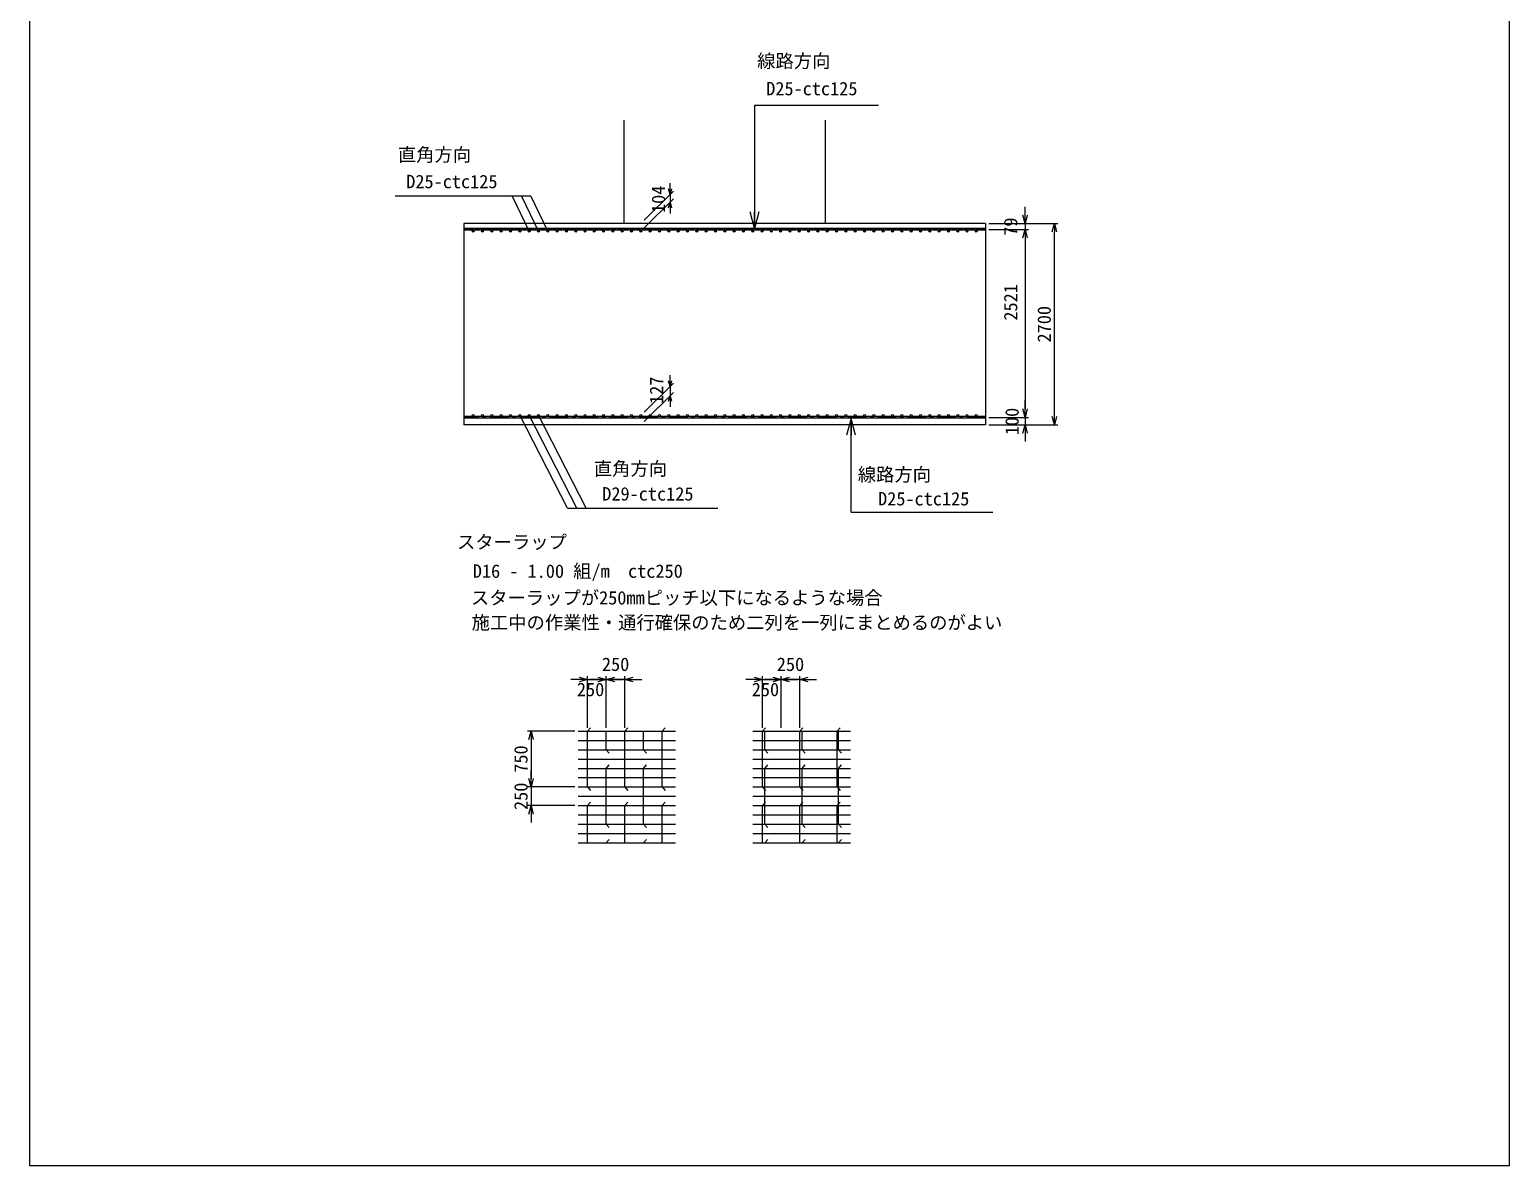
# Model space of a CAD drawing. Extents: x 851164 to 871017, y 575591 to 606015.
# Drawn here: x 851164 to 871017, y 575591 to 590830 of the extents above; entities that cross this region are included whole.
import ezdxf

# ---------------------------------------------------------------- set-up
doc = ezdxf.new("R2010")
doc.units = 0
doc.header["$LTSCALE"] = 400
doc.header["$MEASUREMENT"] = 0
doc.header["$PDMODE"] = 3
doc.header["$PDSIZE"] = -5
doc.linetypes.add('CENTER', pattern=[2, 1.25, -0.25, 0.25, -0.25])
doc.layers.get('DEFPOINTS').update_dxf_attribs({"color": 53})
for name, color, linetype in [('DIM', 6, 'Continuous'), ('主筋', 7, 'Continuous'), ('寸法', 4, 'Continuous'), ('帯筋', 2, 'Continuous'), ('構造線', 3, 'Continuous'), ('鉄筋', 2, 'Continuous')]:
    doc.layers.add(name, color=color, linetype=linetype)
doc.layers.add('文字', color=7, linetype='Continuous', lineweight=9)
doc.layers.add('構造物_中心線', color=4, linetype='CENTER', lineweight=9)
doc.styles.add('明朝', font='')
doc.styles.get('明朝').set_extended_font_data('MS Mincho')
doc.dimstyles.new('201', dxfattribs={"dimscale": 1.5, "dimtxt": 80, "dimasz": 50, "dimexe": 30, "dimexo": 30, "dimgap": 30, "dimtad": 1, "dimdec": 0, "dimdsep": 46, "dimtxsty": '明朝', "dimblk": 'OPEN30', "dimcen": 2.5, "dimclrd": 4, "dimclre": 4, "dimclrt": 6, "dimadec": 0, "dimazin": 0, "dimtfac": 1, "dimtdec": 0, "dimtmove": 2, "dimatfit": 3, "dimldrblk": 'OPEN30', "dimfxl": 1, "dimfrac": 2, "dimarcsym": 0})

# ---------------------------------------------------------------- blocks, each defined once
blk = doc.blocks.new('_Open30')
at = {"color": 0, "linetype": 'ByBlock', "lineweight": -2}
for p, q in [((-1, 0.268), (0, 0)), ((0, 0), (-1, -0.268)), ((0, 0), (-1, 0))]:
    blk.add_line(p, q, dxfattribs=at)
blk = doc.blocks.new('*D2733')
at = {"layer": 'DEFPOINTS', "color": 0}
for p in [(863990, 585627), (863990, 585527), (864519, 585527)]:
    blk.add_point(p, dxfattribs=at)
at = {"layer": '寸法', "color": 1, "lineweight": -2}
for p, q in [((864519, 585740), (864519, 585852)), ((864035, 585627), (864564, 585627)), ((864035, 585527), (864564, 585527)), ((864519, 585627), (864519, 585527)), ((864519, 585415), (864519, 585302))]:
    blk.add_line(p, q, dxfattribs=at)
at = {"layer": '寸法', "color": 1, "lineweight": -2, "xscale": 112.5, "yscale": 112.5, "zscale": 112.5}
for p, rotation in [((864519, 585627), 270), ((864519, 585527), 90)]:
    blk.add_blockref('_Open30', p, dxfattribs=dict(at, rotation=rotation))
at = {"layer": '寸法', "color": 7, "insert": (864345, 585572), "char_height": 180, "attachment_point": 5, "rotation": 90, "style": '明朝'}
blk.add_mtext('100', dxfattribs=at)
blk = doc.blocks.new('*D2734')
at = {"layer": 'DEFPOINTS', "color": 0}
for p in [(863990, 588227), (864912, 588227), (863990, 585527)]:
    blk.add_point(p, dxfattribs=at)
at = {"layer": '寸法', "color": 1, "lineweight": -2}
for p, q in [((864035, 588227), (864957, 588227)), ((864912, 585640), (864912, 588115)), ((864035, 585527), (864957, 585527))]:
    blk.add_line(p, q, dxfattribs=at)
at = {"layer": '寸法', "color": 1, "lineweight": -2, "xscale": 112.5, "yscale": 112.5, "zscale": 112.5}
for p, rotation in [((864912, 588227), 90), ((864912, 585527), 270)]:
    blk.add_blockref('_Open30', p, dxfattribs=dict(at, rotation=rotation))
at = {"layer": '寸法', "color": 7, "insert": (864777, 586877), "char_height": 180, "attachment_point": 5, "rotation": 90, "style": '明朝'}
blk.add_mtext('2700', dxfattribs=at)
blk = doc.blocks.new('*D2735')
at = {"layer": 'DEFPOINTS', "color": 0}
for p in [(859756, 585918), (859365, 585652), (859365, 585527)]:
    blk.add_point(p, dxfattribs=at)
at = {"layer": '寸法', "color": 1, "lineweight": -2}
for p, q in [((859410, 585697), (859801, 586088)), ((859756, 586118), (859756, 586193)), ((859410, 585572), (859801, 585963)), ((859756, 586043), (859756, 585918)), ((859756, 585843), (859756, 585768))]:
    blk.add_line(p, q, dxfattribs=at)
at = {"layer": '寸法', "color": 1, "lineweight": -2, "xscale": 75, "yscale": 75, "zscale": 75}
for p, rotation in [((859756, 586043), 270), ((859756, 585918), 90)]:
    blk.add_blockref('_Open30', p, dxfattribs=dict(at, rotation=rotation))
at = {"layer": '寸法', "color": 7, "insert": (859574, 585991), "char_height": 180, "attachment_point": 5, "rotation": 90, "style": '明朝'}
blk.add_mtext('{127}', dxfattribs=at)
blk = doc.blocks.new('*D2736')
at = {"layer": 'DEFPOINTS', "color": 0}
for p in [(863990, 588227), (863990, 588148), (864519, 588148)]:
    blk.add_point(p, dxfattribs=at)
at = {"layer": '寸法', "color": 1, "lineweight": -2}
for p, q in [((864519, 588340), (864519, 588452)), ((864035, 588227), (864564, 588227)), ((864035, 588148), (864564, 588148)), ((864519, 588227), (864519, 588148)), ((864519, 588036), (864519, 587923))]:
    blk.add_line(p, q, dxfattribs=at)
at = {"layer": '寸法', "color": 1, "lineweight": -2, "xscale": 112.5, "yscale": 112.5, "zscale": 112.5}
for p, rotation in [((864519, 588227), 270), ((864519, 588148), 90)]:
    blk.add_blockref('_Open30', p, dxfattribs=dict(at, rotation=rotation))
at = {"layer": '寸法', "color": 7, "insert": (864327, 588186), "char_height": 180, "attachment_point": 5, "rotation": 90, "style": '明朝'}
blk.add_mtext('79', dxfattribs=at)
blk = doc.blocks.new('*D2737')
at = {"layer": 'DEFPOINTS', "color": 0}
for p in [(858901, 582111), (858651, 581418), (858901, 581418)]:
    blk.add_point(p, dxfattribs=at)
at = {"layer": '寸法', "color": 1, "lineweight": -2}
for p, q in [((858538, 582111), (858426, 582111)), ((858651, 581463), (858651, 582156)), ((858651, 582111), (858901, 582111)), ((858901, 581463), (858901, 582156)), ((859013, 582111), (859126, 582111))]:
    blk.add_line(p, q, dxfattribs=at)
at = {"layer": '寸法', "color": 1, "lineweight": -2, "xscale": 112.5, "yscale": 112.5, "zscale": 112.5}
blk.add_blockref('_Open30', (858651, 582111), dxfattribs=at)
at = {"layer": '寸法', "color": 1, "lineweight": -2, "xscale": 112.5, "yscale": 112.5, "zscale": 112.5, "rotation": 180}
blk.add_blockref('_Open30', (858901, 582111), dxfattribs=at)
at = {"layer": '寸法', "color": 7, "insert": (858690, 581975), "char_height": 180, "attachment_point": 5, "style": '明朝'}
blk.add_mtext('250', dxfattribs=at)
blk = doc.blocks.new('*D2738')
at = {"layer": 'DEFPOINTS', "color": 0}
for p in [(858522, 580668), (857891, 580418), (858522, 580418)]:
    blk.add_point(p, dxfattribs=at)
at = {"layer": '寸法', "color": 1, "lineweight": -2}
for p, q in [((857891, 580781), (857891, 580893)), ((858477, 580668), (857846, 580668)), ((857891, 580668), (857891, 580418)), ((858477, 580418), (857846, 580418)), ((857891, 580306), (857891, 580193))]:
    blk.add_line(p, q, dxfattribs=at)
at = {"layer": '寸法', "color": 1, "lineweight": -2, "xscale": 112.5, "yscale": 112.5, "zscale": 112.5}
for p, rotation in [((857891, 580668), 270), ((857891, 580418), 90)]:
    blk.add_blockref('_Open30', p, dxfattribs=dict(at, rotation=rotation))
at = {"layer": '寸法', "color": 7, "insert": (857757, 580543), "char_height": 180, "attachment_point": 5, "rotation": 90, "style": '明朝'}
blk.add_mtext('250', dxfattribs=at)
blk = doc.blocks.new('*D2739')
at = {"layer": 'DEFPOINTS', "color": 0}
for p in [(858522, 581418), (857891, 580668), (858522, 580668)]:
    blk.add_point(p, dxfattribs=at)
at = {"layer": '寸法', "color": 1, "lineweight": -2}
for p, q in [((858477, 581418), (857846, 581418)), ((857891, 581306), (857891, 580781)), ((858477, 580668), (857846, 580668))]:
    blk.add_line(p, q, dxfattribs=at)
at = {"layer": '寸法', "color": 1, "lineweight": -2, "xscale": 112.5, "yscale": 112.5, "zscale": 112.5}
for p, rotation in [((857891, 581418), 90), ((857891, 580668), 270)]:
    blk.add_blockref('_Open30', p, dxfattribs=dict(at, rotation=rotation))
at = {"layer": '寸法', "color": 7, "insert": (857756, 581043), "char_height": 180, "attachment_point": 5, "rotation": 90, "style": '明朝'}
blk.add_mtext('750', dxfattribs=at)
blk = doc.blocks.new('*D2740')
at = {"layer": 'DEFPOINTS', "color": 0}
for p in [(858901, 582111), (858901, 581418), (859151, 581418)]:
    blk.add_point(p, dxfattribs=at)
at = {"layer": '寸法', "color": 1, "lineweight": -2}
for p, q in [((858788, 582111), (858676, 582111)), ((858901, 581463), (858901, 582156)), ((859151, 582111), (858901, 582111)), ((859151, 581463), (859151, 582156)), ((859263, 582111), (859376, 582111))]:
    blk.add_line(p, q, dxfattribs=at)
at = {"layer": '寸法', "color": 1, "lineweight": -2, "xscale": 112.5, "yscale": 112.5, "zscale": 112.5}
blk.add_blockref('_Open30', (858901, 582111), dxfattribs=at)
at = {"layer": '寸法', "color": 1, "lineweight": -2, "xscale": 112.5, "yscale": 112.5, "zscale": 112.5, "rotation": 180}
blk.add_blockref('_Open30', (859151, 582111), dxfattribs=at)
at = {"layer": '寸法', "color": 7, "insert": (859026, 582313), "char_height": 180, "attachment_point": 5, "style": '明朝'}
blk.add_mtext('250', dxfattribs=at)
blk = doc.blocks.new('*D2741')
at = {"layer": 'DEFPOINTS', "color": 0}
for p in [(859756, 588514), (859365, 588227), (859365, 588123)]:
    blk.add_point(p, dxfattribs=at)
at = {"layer": '寸法', "color": 1, "lineweight": -2}
for p, q in [((859410, 588272), (859801, 588663)), ((859756, 588693), (859756, 588768)), ((859410, 588168), (859801, 588559)), ((859756, 588618), (859756, 588514)), ((859756, 588439), (859756, 588364))]:
    blk.add_line(p, q, dxfattribs=at)
at = {"layer": '寸法', "color": 1, "lineweight": -2, "xscale": 75, "yscale": 75, "zscale": 75}
for p, rotation in [((859756, 588618), 270), ((859756, 588514), 90)]:
    blk.add_blockref('_Open30', p, dxfattribs=dict(at, rotation=rotation))
at = {"layer": '寸法', "color": 7, "insert": (859601, 588553), "char_height": 180, "attachment_point": 5, "rotation": 90, "style": '明朝'}
blk.add_mtext('104', dxfattribs=at)
blk = doc.blocks.new('*D2742')
at = {"layer": 'DEFPOINTS', "color": 0}
for p in [(861247, 582111), (860997, 581418), (861247, 581418)]:
    blk.add_point(p, dxfattribs=at)
at = {"layer": '寸法', "color": 1, "lineweight": -2}
for p, q in [((860885, 582111), (860772, 582111)), ((860997, 581463), (860997, 582156)), ((860997, 582111), (861247, 582111)), ((861247, 581463), (861247, 582156)), ((861360, 582111), (861472, 582111))]:
    blk.add_line(p, q, dxfattribs=at)
at = {"layer": '寸法', "color": 1, "lineweight": -2, "xscale": 112.5, "yscale": 112.5, "zscale": 112.5}
blk.add_blockref('_Open30', (860997, 582111), dxfattribs=at)
at = {"layer": '寸法', "color": 1, "lineweight": -2, "xscale": 112.5, "yscale": 112.5, "zscale": 112.5, "rotation": 180}
blk.add_blockref('_Open30', (861247, 582111), dxfattribs=at)
at = {"layer": '寸法', "color": 7, "insert": (861036, 581975), "char_height": 180, "attachment_point": 5, "style": '明朝'}
blk.add_mtext('250', dxfattribs=at)
blk = doc.blocks.new('*D2743')
at = {"layer": 'DEFPOINTS', "color": 0}
for p in [(861247, 582111), (861247, 581418), (861497, 581418)]:
    blk.add_point(p, dxfattribs=at)
at = {"layer": '寸法', "color": 1, "lineweight": -2}
for p, q in [((861135, 582111), (861022, 582111)), ((861247, 581463), (861247, 582156)), ((861497, 582111), (861247, 582111)), ((861497, 581463), (861497, 582156)), ((861610, 582111), (861722, 582111))]:
    blk.add_line(p, q, dxfattribs=at)
at = {"layer": '寸法', "color": 1, "lineweight": -2, "xscale": 112.5, "yscale": 112.5, "zscale": 112.5}
blk.add_blockref('_Open30', (861247, 582111), dxfattribs=at)
at = {"layer": '寸法', "color": 1, "lineweight": -2, "xscale": 112.5, "yscale": 112.5, "zscale": 112.5, "rotation": 180}
blk.add_blockref('_Open30', (861497, 582111), dxfattribs=at)
at = {"layer": '寸法', "color": 7, "insert": (861372, 582313), "char_height": 180, "attachment_point": 5, "style": '明朝'}
blk.add_mtext('250', dxfattribs=at)
blk = doc.blocks.new('*D2744')
at = {"layer": 'DEFPOINTS', "color": 0}
for p in [(863990, 588148), (864035, 585627), (864519, 585627)]:
    blk.add_point(p, dxfattribs=at)
at = {"layer": '寸法', "color": 1, "lineweight": -2}
for p, q in [((864035, 588148), (864564, 588148)), ((864519, 588036), (864519, 585740)), ((864080, 585627), (864564, 585627))]:
    blk.add_line(p, q, dxfattribs=at)
at = {"layer": '寸法', "color": 1, "lineweight": -2, "xscale": 112.5, "yscale": 112.5, "zscale": 112.5}
for p, rotation in [((864519, 588148), 90), ((864519, 585627), 270)]:
    blk.add_blockref('_Open30', p, dxfattribs=dict(at, rotation=rotation))
at = {"layer": '寸法', "color": 7, "insert": (864327, 587170), "char_height": 180, "attachment_point": 5, "rotation": 90, "style": '明朝'}
blk.add_mtext('2521', dxfattribs=at)

msp = doc.modelspace()

# ---------------------------------------------------------------- linework, layer by layer
at = {"layer": 'DIM'}
msp.add_lwpolyline([(851164, 606015), (851164, 575591), (871017, 575591), (871017, 606015)], close=True, dxfattribs=at)
at = {"layer": '主筋', "color": 2, "linetype": 'Continuous'}
for centre in [(857115.2, 588123), (857240.2, 588123), (857365.2, 588123), (857490.2, 588123), (857615.2, 588123), (857740.2, 588123), (857865.2, 588123), (857990.2, 588123), (858115.2, 588123), (858240.2, 588123), (858365.2, 588123), (858490.2, 588123), (858615.2, 588123), (858740.2, 588123), (858865.2, 588123), (858990.2, 588123), (859115.2, 588123), (859240.2, 588123), (859365.2, 588123), (859490.2, 588123), (859615.2, 588123), (859740.2, 588123), (859865.2, 588123), (859990.2, 588123), (860115.2, 588123), (860240.2, 588123), (860365.2, 588123), (860490.2, 588123), (860615.2, 588123), (860740.2, 588123), (860865.2, 588123), (860990.2, 588123), (861115.2, 588123), (861240.2, 588123), (861365.2, 588123), (861490.2, 588123), (861615.2, 588123), (861740.2, 588123), (861865.2, 588123), (861990.2, 588123), (862115.2, 588123), (862240.2, 588123), (862365.2, 588123), (862490.2, 588123), (862615.2, 588123), (862740.2, 588123), (862865.2, 588123), (862990.2, 588123), (863115.2, 588123), (863240.2, 588123), (863365.2, 588123), (863490.2, 588123), (863615.2, 588123), (863740.2, 588123), (863865.2, 588123), (857115.2, 585652), (857240.2, 585652), (857365.2, 585652), (857490.2, 585652), (857615.2, 585652), (857740.2, 585652), (857865.2, 585652), (857990.2, 585652), (858115.2, 585652), (858240.2, 585652), (858365.2, 585652), (858490.2, 585652), (858615.2, 585652), (858740.2, 585652), (858865.2, 585652), (858990.2, 585652), (859115.2, 585652), (859240.2, 585652), (859365.2, 585652), (859490.2, 585652), (859615.2, 585652), (859740.2, 585652), (859865.2, 585652), (859990.2, 585652), (860115.2, 585652), (860240.2, 585652), (860365.2, 585652), (860490.2, 585652), (860615.2, 585652), (860740.2, 585652), (860865.2, 585652), (860990.2, 585652), (861115.2, 585652), (861240.2, 585652), (861365.2, 585652), (861490.2, 585652), (861615.2, 585652), (861740.2, 585652), (861865.2, 585652), (861990.2, 585652), (862115.2, 585652), (862240.2, 585652), (862365.2, 585652), (862490.2, 585652), (862615.2, 585652), (862740.2, 585652), (862865.2, 585652), (862990.2, 585652), (863115.2, 585652), (863240.2, 585652), (863365.2, 585652), (863490.2, 585652), (863615.2, 585652), (863740.2, 585652), (863865.2, 585652)]:
    msp.add_circle(centre, 12.5, dxfattribs=at)
at = {"layer": '寸法', "color": 1, "linetype": 'Continuous'}
for p, q in [((860889.2, 589816.5), (860889.2, 588159)), ((860889.2, 589816.5), (862554.7, 589816.5)), ((862184.1, 584353.6), (862184.1, 585612.5)), ((862184.1, 584353.6), (864085.1, 584353.6))]:
    msp.add_line(p, q, dxfattribs=at)
at = {"layer": '寸法', "color": 1}
for p, q in [((857886.6, 588593.5), (856066.9, 588593.5)), ((857636.6, 588593.5), (857865.2, 588123)), ((857761.6, 588593.5), (857990.2, 588123)), ((857886.6, 588593.5), (858115.2, 588123)), ((858381.3, 584406.7), (857740.2, 585656)), ((858506.3, 584406.7), (857865.2, 585656)), ((858631.3, 584406.7), (857990.2, 585656)), ((858381.3, 584406.7), (860396.5, 584406.7))]:
    msp.add_line(p, q, dxfattribs=at)
at = {"layer": '寸法', "color": 7}
for p, q in [((858521.9, 581418.3), (859829.4, 581418.3)), ((860868.2, 581418.3), (862175.6, 581418.3)), ((858521.9, 581293.3), (859829.4, 581293.3)), ((858521.9, 581168.3), (859829.4, 581168.3)), ((860868.2, 581293.3), (862175.6, 581293.3)), ((860868.2, 581168.3), (862175.6, 581168.3)), ((858521.9, 581043.3), (859829.4, 581043.3)), ((858521.9, 580918.3), (859829.4, 580918.3)), ((860868.2, 581043.3), (862175.6, 581043.3)), ((860868.2, 580918.3), (862175.6, 580918.3)), ((858521.9, 580793.3), (859829.4, 580793.3)), ((860868.2, 580793.3), (862175.6, 580793.3)), ((858521.9, 580668.3), (859829.4, 580668.3)), ((858521.9, 580543.3), (859829.4, 580543.3)), ((860868.2, 580668.3), (862175.6, 580668.3)), ((860868.2, 580543.3), (862175.6, 580543.3)), ((858521.9, 580418.3), (859829.4, 580418.3)), ((860868.2, 580418.3), (862175.6, 580418.3)), ((858521.9, 580293.3), (859829.4, 580293.3)), ((858521.9, 580168.3), (859829.4, 580168.3)), ((860868.2, 580293.3), (862175.6, 580293.3)), ((860868.2, 580168.3), (862175.6, 580168.3)), ((858521.9, 580043.3), (859829.4, 580043.3)), ((858521.9, 579918.3), (859829.4, 579918.3)), ((860868.2, 580043.3), (862175.6, 580043.3)), ((860868.2, 579918.3), (862175.6, 579918.3))]:
    msp.add_line(p, q, dxfattribs=at)
at = {"layer": '帯筋', "color": 3}
msp.add_line((856990.2, 588227), (856990.2, 585527), dxfattribs=at)
at = {"layer": '帯筋', "linetype": 'Continuous'}
for p, q in [((863991.1, 588159), (856990.2, 588159)), ((863989.2, 588137), (856990.2, 588137)), ((863990.2, 585639.5), (856990.2, 585639.5)), ((863990.2, 585614.5), (856990.2, 585614.5))]:
    msp.add_line(p, q, dxfattribs=at)
at = {"layer": '構造物_中心線', "color": 1, "ltscale": 0.1}
msp.add_line((863990.2, 588148), (856990.2, 588148), dxfattribs=at)
at = {"layer": '構造物_中心線', "color": 1, "ltscale": 0.5}
msp.add_line((863990.2, 585627), (856990.2, 585627), dxfattribs=at)
at = {"layer": '構造線'}
for p, q in [((859140.2, 588227), (859140.2, 589613.5)), ((861840.2, 588227), (861840.2, 589613.5)), ((863990.2, 588227), (856990.2, 588227)), ((863990.2, 588227), (863990.2, 585527)), ((863990.2, 585527), (856990.2, 585527))]:
    msp.add_line(p, q, dxfattribs=at)
at = {"layer": '鉄筋'}
for p, q in [((858650.8, 581418.3), (858690.7, 581463.9)), ((858650.8, 580668.3), (858650.8, 581418.3)), ((858900.8, 581168.3), (858900.8, 581418.3)), ((859150.8, 581418.3), (859190.7, 581463.9)), ((859150.8, 580668.3), (859150.8, 581418.3)), ((859400.8, 581168.3), (859400.8, 581418.3)), ((859650.8, 581418.3), (859690.7, 581463.9)), ((859650.8, 580668.3), (859650.8, 581418.3)), ((860997, 581418.3), (861037, 581463.9)), ((860997, 580668.3), (860997, 581418.3)), ((861027, 581168.3), (861027, 581418.3)), ((861497, 581418.3), (861537, 581463.9)), ((861497, 580668.3), (861497, 581418.3)), ((861527, 581168.3), (861527, 581418.3)), ((861997, 581418.3), (862037, 581463.9)), ((861997, 580668.3), (861997, 581418.3)), ((862017, 581168.3), (862017, 581418.3)), ((858900.8, 581168.3), (858940.7, 581122.7)), ((859400.8, 581168.3), (859440.7, 581122.7)), ((861027, 581168.3), (861067, 581122.7)), ((861527, 581168.3), (861567, 581122.7)), ((862017, 581168.3), (862057, 581122.7)), ((858900.8, 580918.3), (858940.7, 580963.9)), ((858900.8, 580168.3), (858900.8, 580918.3)), ((859400.8, 580918.3), (859440.7, 580963.9)), ((859400.8, 580168.3), (859400.8, 580918.3)), ((861027, 580918.3), (861067, 580963.9)), ((861027, 580168.3), (861027, 580918.3)), ((861527, 580918.3), (861567, 580963.9)), ((861527, 580168.3), (861527, 580918.3)), ((862017, 580918.3), (862057, 580963.9)), ((862017, 580168.3), (862017, 580918.3)), ((858650.8, 580668.3), (858690.7, 580622.7)), ((859150.8, 580668.3), (859190.7, 580622.7)), ((859650.8, 580668.3), (859690.7, 580622.7)), ((860997, 580668.3), (861037, 580622.7)), ((861497, 580668.3), (861537, 580622.7)), ((861997, 580668.3), (862037, 580622.7)), ((858650.8, 580418.3), (858690.7, 580463.9)), ((858650.8, 579918.3), (858650.8, 580418.3)), ((859150.8, 580418.3), (859190.7, 580463.9)), ((859150.8, 579918.3), (859150.8, 580418.3)), ((859650.8, 580418.3), (859690.7, 580463.9)), ((859650.8, 579918.3), (859650.8, 580418.3)), ((860997, 580418.3), (861037, 580463.9)), ((860997, 579918.3), (860997, 580418.3)), ((861497, 580418.3), (861537, 580463.9)), ((861497, 579918.3), (861497, 580418.3)), ((861997, 580418.3), (862037, 580463.9)), ((861997, 579918.3), (861997, 580418.3)), ((858900.8, 580168.3), (858940.7, 580122.7)), ((859400.8, 580168.3), (859440.7, 580122.7)), ((861027, 580168.3), (861067, 580122.7)), ((861527, 580168.3), (861567, 580122.7)), ((862017, 580168.3), (862057, 580122.7)), ((858900.8, 579918.3), (858940.7, 579963.9)), ((859400.8, 579918.3), (859440.7, 579963.9)), ((861027, 579918.3), (861067, 579963.9)), ((861527, 579918.3), (861567, 579963.9)), ((862017, 579918.3), (862057, 579963.9))]:
    msp.add_line(p, q, dxfattribs=at)

# ---------------------------------------------------------------- block references
at = {"layer": '寸法', "color": 1, "linetype": 'Continuous', "yscale": 225, "zscale": 225, "rotation": 270}
for p, xscale in [((860889.2, 588159), 225), ((862184.1, 585612.5), -225)]:
    msp.add_blockref('_Open30', p, dxfattribs=dict(at, xscale=xscale))

# ---------------------------------------------------------------- texts
at = {"layer": '文字', "color": 7, "linetype": 'Continuous', "style": '明朝'}
for s, p in [('線路方向', (860924.9, 590318.5)), ('D25-ctc125', (861046.3, 589948.1)), ('直角方向', (856104.9, 589061.7)), ('D25-ctc125', (856217.3, 588701.3)), ('直角方向', (858734.4, 584848.5)), ('線路方向', (862274.9, 584769.8)), ('D29-ctc125', (858846.8, 584511.2)), ('D25-ctc125', (862547.1, 584445.4))]:
    msp.add_text(s, height=180, dxfattribs=at).set_placement(p)
at = {"layer": '文字', "color": 4, "linetype": 'Continuous', "style": '明朝'}
for s, p in [('スターラップ', (856898.4, 583864.7)), ('D16 - 1.00 組/m\u3000ctc250', (857109.9, 583474.3)), ('スターラップが250mmピッチ以下になるような場合', (857085.2, 583116.5)), ('施工中の作業性・通行確保のため二列を一列にまとめるのがよい', (857094.8, 582783.8))]:
    msp.add_text(s, height=180, dxfattribs=at).set_placement(p)

# ---------------------------------------------------------------- dimensions: what is measured, and where the dimension line sits
at = {"layer": '寸法'}
for base, p1, p2, angle, override, picture, middle in [((859755.7, 588513.6), (859365.2, 588227), (859365.2, 588123), 270, {"dimtxt": 120, "dimclrd": 1, "dimclre": 1, "dimclrt": 7}, '*D2741', (859600.7, 588553.3)), ((864519.3, 588148), (863990.2, 588227), (863990.2, 588148), 90, {"dimtxt": 120, "dimasz": 75, "dimclrd": 1, "dimclre": 1, "dimclrt": 7}, '*D2736', (864327.5, 588185.5)), ((864519.3, 585627), (863990.2, 588148), (864035.2, 585627), 90, {"dimtxt": 120, "dimasz": 75, "dimclrd": 1, "dimclre": 1, "dimclrt": 7}, '*D2744', (864327.5, 587170.4)), ((864519.3, 585527), (863990.2, 585627), (863990.2, 585527), 90, {"dimtxt": 120, "dimasz": 75, "dimclrd": 1, "dimclre": 1, "dimclrt": 7}, '*D2733', (864345, 585572)), ((857891.1, 580418.3), (858521.9, 580668.3), (858521.9, 580418.3), 90, {"dimtxt": 120, "dimasz": 75, "dimclrd": 1, "dimclre": 1, "dimclrt": 7}, '*D2738', (857757.1, 580543.3))]:
    dim = msp.add_linear_dim(base=base, p1=p1, p2=p2, angle=angle, dimstyle='201', override=override, dxfattribs=at)
    dim.commit()
    dim.dimension.update_dxf_attribs({"geometry": picture, "text_midpoint": middle, "dimtype": 160})
for base, p1, p2, angle, picture, middle in [((864912.4, 588227), (863990.2, 585527), (863990.2, 588227), 90, '*D2734', (864777.4, 586877)), ((858900.8, 582110.7), (859150.8, 581418.3), (858900.8, 581418.3), 180, '*D2740', (859025.8, 582313.2)), ((861247, 582110.7), (861497, 581418.3), (861247, 581418.3), 180, '*D2743', (861372, 582313.2)), ((857891.1, 580668.3), (858521.9, 581418.3), (858521.9, 580668.3), 90, '*D2739', (857756.1, 581043.3))]:
    dim = msp.add_linear_dim(base=base, p1=p1, p2=p2, angle=angle, dimstyle='201', override={"dimtxt": 120, "dimasz": 75, "dimclrd": 1, "dimclre": 1, "dimclrt": 7}, dxfattribs=at)
    dim.commit()
    dim.dimension.update_dxf_attribs({"geometry": picture, "text_midpoint": middle})
dim = msp.add_linear_dim(base=(859755.7, 585917.6), p1=(859365.2, 585652), p2=(859365.2, 585527), angle=270, text='{127}', dimstyle='201', override={"dimtxt": 120, "dimclrd": 1, "dimclre": 1, "dimclrt": 7, "dimtolj": 0}, dxfattribs=at)
dim.commit()
dim.dimension.update_dxf_attribs({"geometry": '*D2735', "text_midpoint": (859573.8, 585991.2), "dimtype": 160})
for base, p1, p2, picture, middle in [((858900.8, 582110.7), (858650.8, 581418.3), (858900.8, 581418.3), '*D2737', (858690.2, 581975.3)), ((861247, 582110.7), (860997, 581418.3), (861247, 581418.3), '*D2742', (861036.5, 581975.3))]:
    dim = msp.add_linear_dim(base=base, p1=p1, p2=p2, dimstyle='201', override={"dimtxt": 120, "dimasz": 75, "dimclrd": 1, "dimclre": 1, "dimclrt": 7}, dxfattribs=at)
    dim.commit()
    dim.dimension.update_dxf_attribs({"geometry": picture, "text_midpoint": middle, "dimtype": 160})

doc.saveas('drawing.dxf')
